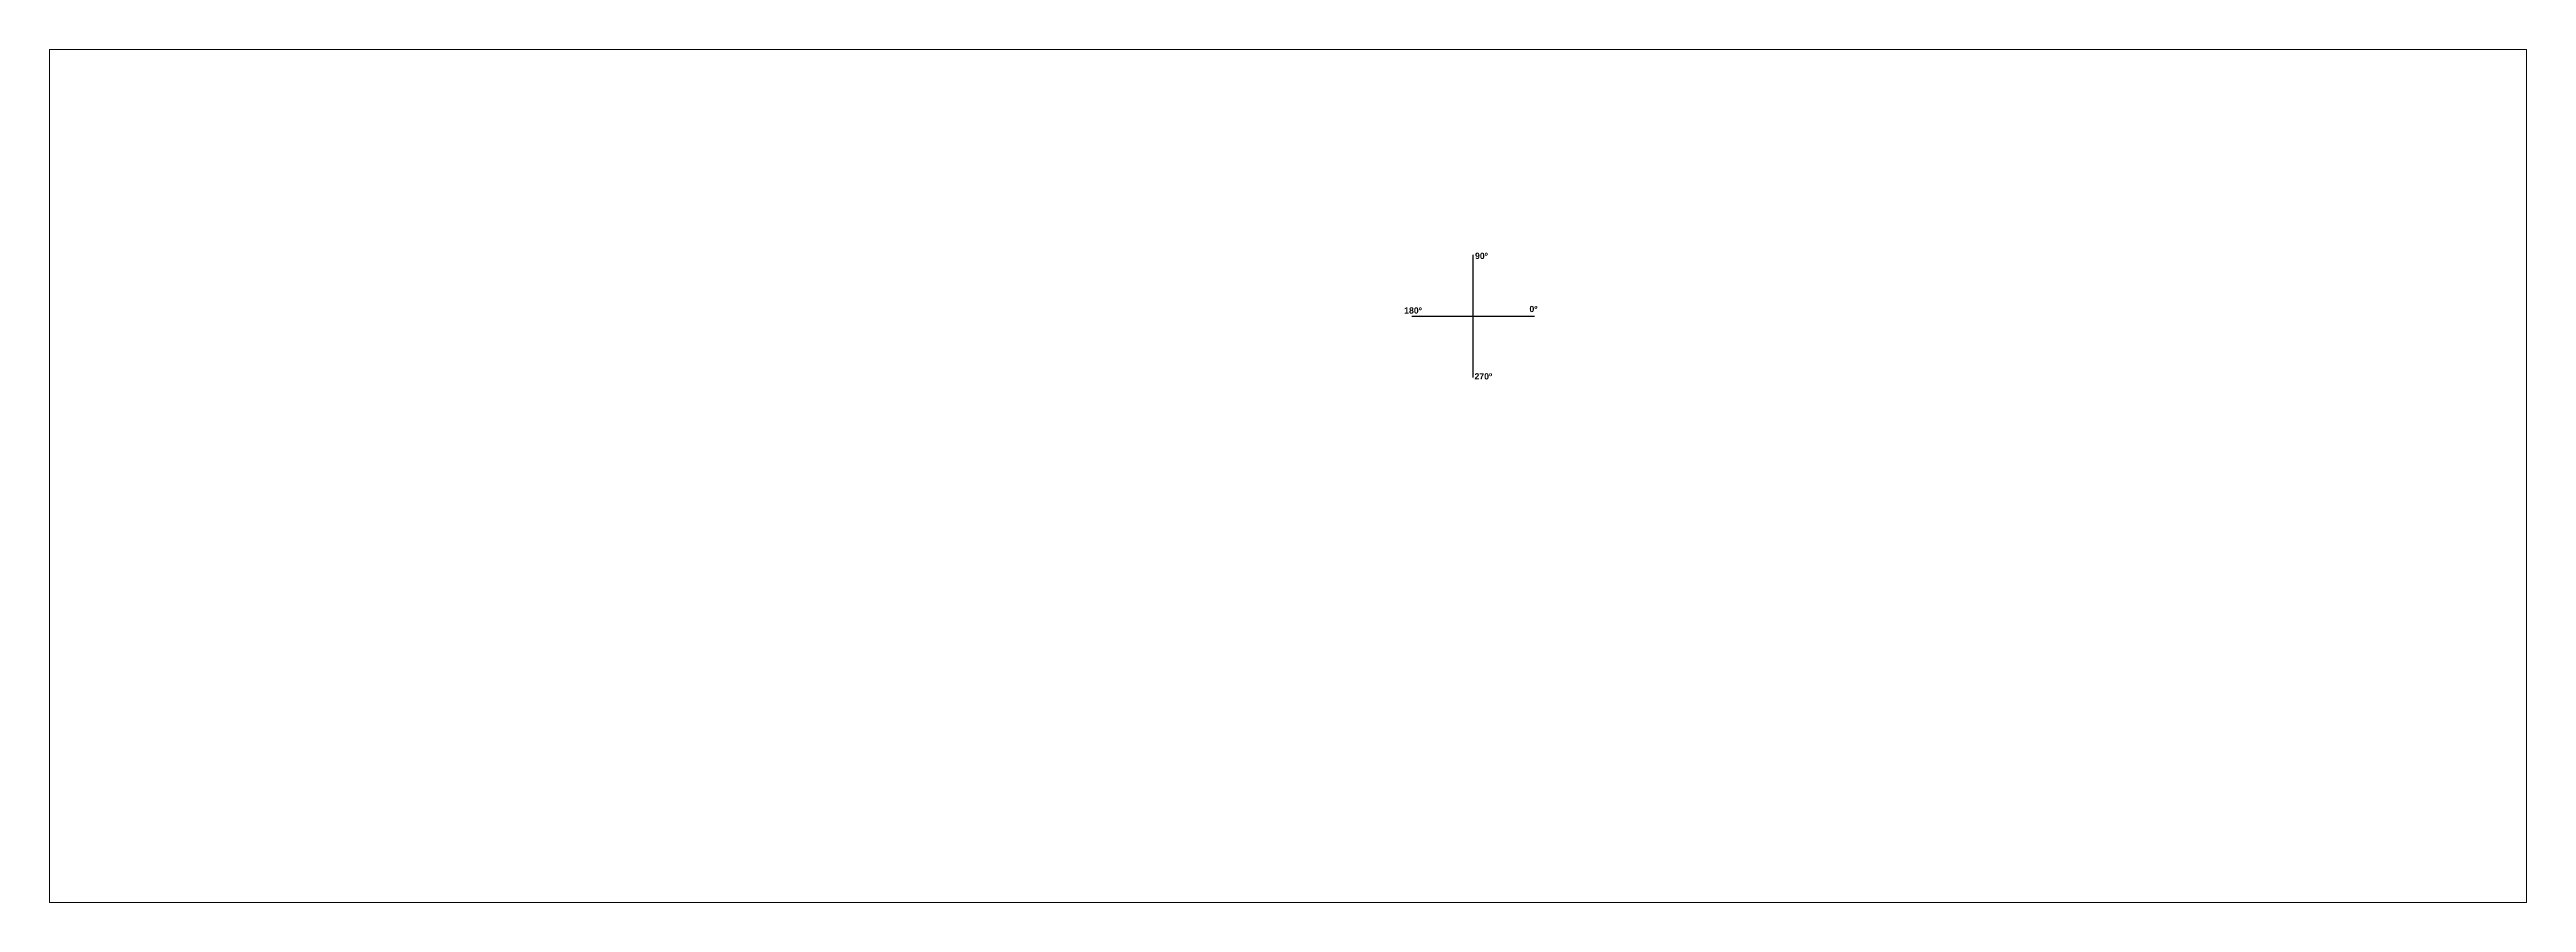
# Paper-space layout 'Layout1' of a CAD drawing. Header units: centimetres. Extents: x -177 to 468, y -9 to 213.
# The model-space entities are those that its viewports show. They can reach past a viewport. Long polylines and large blocks are cut down to what shows.
import ezdxf

# ---------------------------------------------------------------- set-up
doc = ezdxf.new("R2010")
doc.units = ezdxf.units.CM
doc.layers.add('contorno', color=5, linetype='Continuous', lineweight=35)
doc.layers.add('Eixos', color=1, linetype='Continuous')
doc.styles.get("Standard").update_dxf_attribs({"font": ''})
doc.styles.get('Standard').set_extended_font_data('Arial', bold=True)

# ---------------------------------------------------------------- blocks, each defined once
blk = doc.blocks.new('eixos')
at = {"layer": 'Eixos'}
for p, q in [((0, -24.68), (0, 24.68)), ((-24.68, 0), (24.68, 0))]:
    blk.add_line(p, q, dxfattribs=at)
at = {"layer": 'Eixos', "char_height": 2.5, "attachment_point": 5}
for s, insert in [('90º', (3.3, 24.23)), ('180º', (-24.23, 2.27)), ('0º', (24.23, 2.86)), ('270º', (4.06, -24.23))]:
    blk.add_mtext_dynamic_manual_height_columns(s, width=7.4851, gutter_width=12.5, heights=[0], dxfattribs=dict(at, insert=insert))

msp = doc.modelspace()

# ---------------------------------------------------------------- block references
at = {"layer": 'contorno'}
msp.add_blockref('eixos', (492.88, 321.65), dxfattribs=at)

psp = doc.layouts.get("Layout1")

# ---------------------------------------------------------------- viewports
at = {"layer": 'Eixos', "view_target_point": (3565.59, 883.61)}
psp.add_viewport(center=(145.35, 101.77), size=(645.13, 222.0622), view_center_point=(-3147.26, -626.27), view_height=343.1217, dxfattribs=at)

doc.saveas('drawing.dxf')
